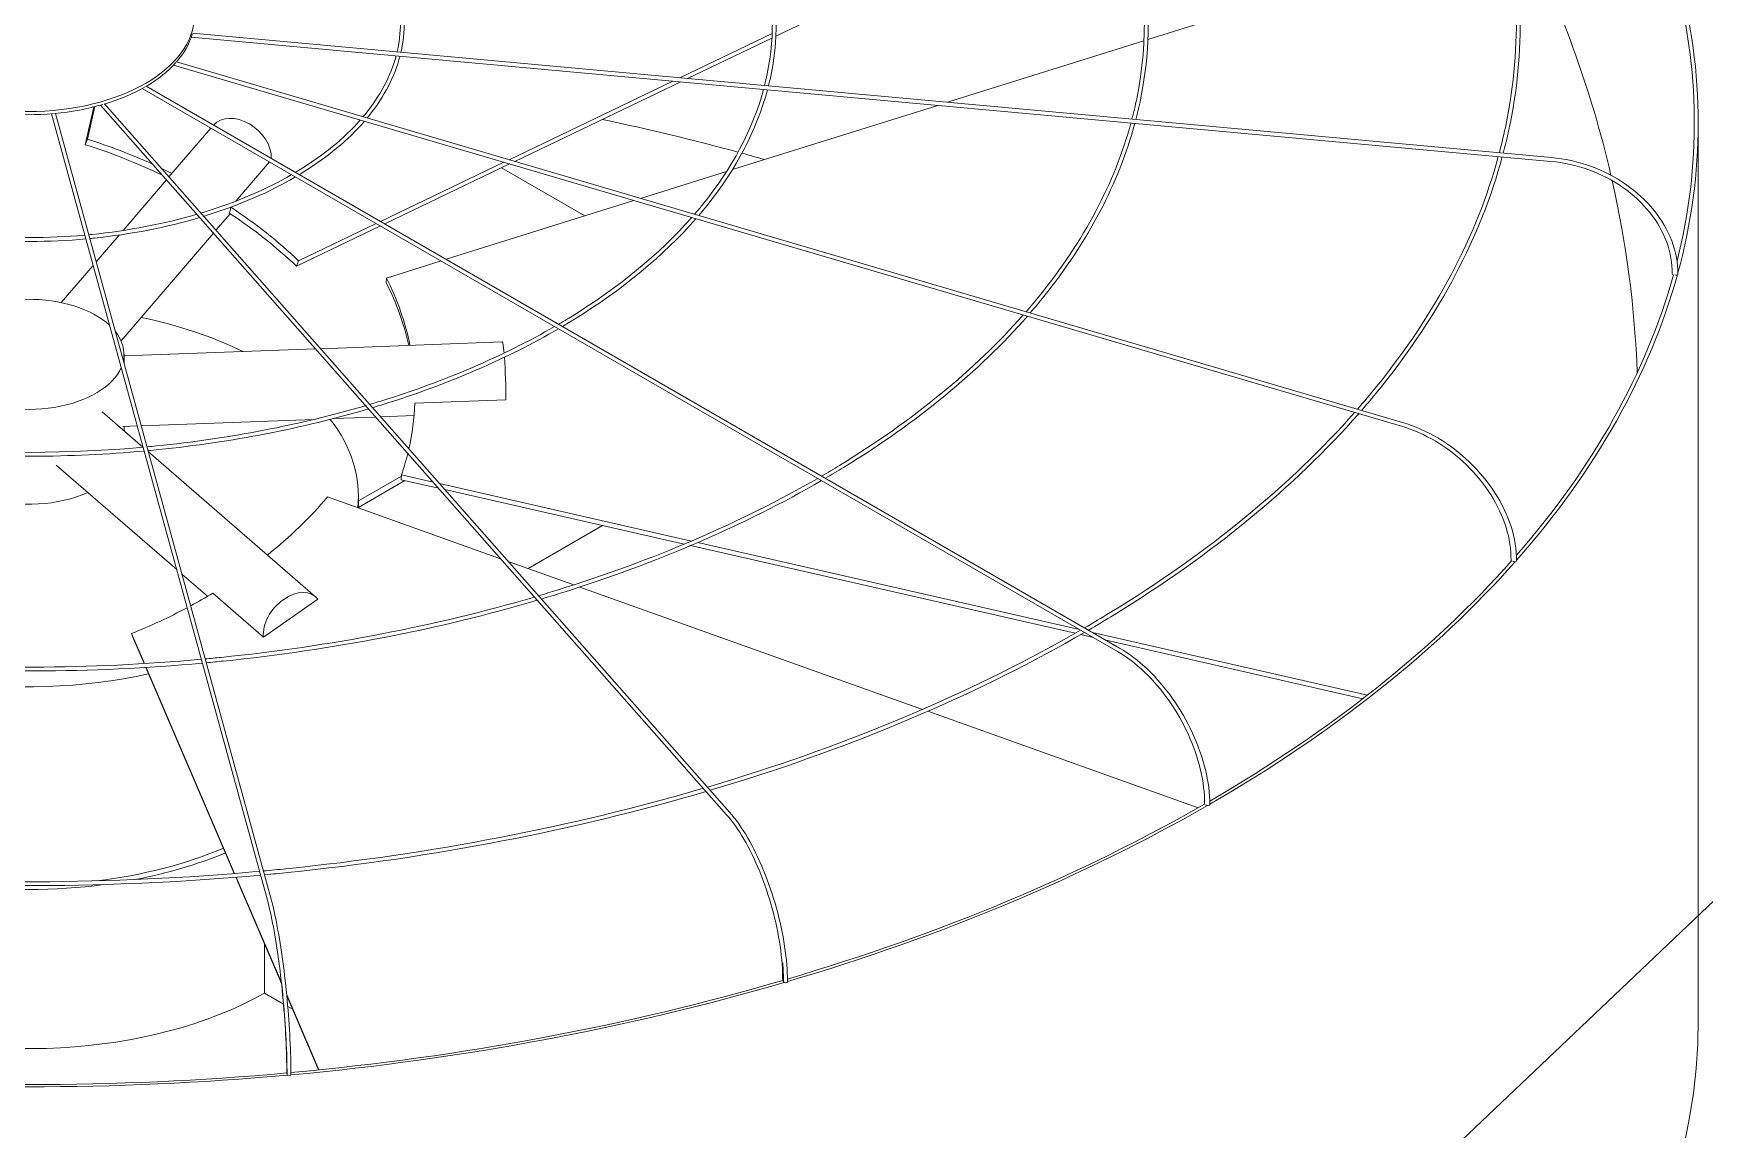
# Model space of a CAD drawing. Header units: millimetres. Extents: x -312439 to 477422, y -331570 to 212570.
# Drawn here: x -166609 to -165559, y -85838 to -85150 of the extents above; entities that cross this region are included whole.
import ezdxf

# ---------------------------------------------------------------- set-up
doc = ezdxf.new("R2010")
doc.units = ezdxf.units.MM
doc.styles.add('ROMAND', font='ROMAND.SHX')
doc.dimstyles.new('1-50 (MILIMETRO)', dxfattribs={"dimscale": 0, "dimtxt": 125, "dimasz": 125, "dimexe": 100, "dimexo": 100, "dimgap": 50, "dimtad": 0, "dimdec": 0, "dimzin": 0, "dimdsep": 46, "dimtxsty": 'ROMAND', "dimcen": -390, "dimclrd": 1, "dimclre": 1, "dimclrt": 3, "dimadec": 0, "dimazin": 0, "dimtfac": 1, "dimtdec": 0, "dimtix": 1, "dimtmove": 2, "dimatfit": 2, "dimfxl": 1, "dimtvp": 1, "dimtolj": 1, "dimtzin": 0, "dimarcsym": 0})

msp = doc.modelspace()

# ---------------------------------------------------------------- linework, layer by layer
at = {"color": 3, "linetype": 'Continuous', "lineweight": 0, "extrusion": (-1.11022e-16, 0.816497, 0.57735)}
for p, q in [((-165683.573, -85082.692), (-165909.1, -85153.343)), ((-166009.601, -85087.322), (-166142.759, -85151.229)), ((-165655.914, -85229.95), (-166510.071, -85151.843)), ((-165655.691, -85227.51), (-166509.348, -85149.449)), ((-166203.2, -85177.444), (-166145.136, -85149.577)), ((-166145.279, -85152.439), (-166198.312, -85177.891)), ((-165911.587, -85154.122), (-166035.101, -85192.816)), ((-166519.298, -85167.413), (-165749.117, -85393.981)), ((-166521.136, -85169.426), (-165749.808, -85396.331)), ((-165928.228, -85537.787), (-166540.818, -85184.108)), ((-165927.004, -85535.665), (-166538.341, -85182.709)), ((-166310.364, -85228.876), (-166207.505, -85179.51)), ((-166202.616, -85179.957), (-166306.756, -85229.938)), ((-166576.613, -85219.443), (-166571.23, -85195.674)), ((-166570.643, -85195.527), (-166575.283, -85216.011)), ((-166567.164, -85194.601), (-166173.741, -85640.393)), ((-166171.905, -85638.773), (-166564.561, -85193.849)), ((-166041.179, -85194.72), (-166170.161, -85235.126)), ((-166597.777, -85199.998), (-166462.262, -85693.982)), ((-166459.9, -85693.334), (-166595.298, -85199.775)), ((-166497.722, -85208.99), (-166524.068, -85239.731)), ((-165563.426, -85768.706), (-165563.426, -85205.817)), ((-166576.613, -85219.443), (-166575.283, -85216.011)), ((-166460.929, -85230.232), (-166482.054, -85254.88)), ((-166391.19, -85267.667), (-166313.663, -85230.459)), ((-166310.054, -85231.521), (-166388.548, -85269.193)), ((-166262.926, -85264.186), (-166315.215, -85233.997)), ((-166173.766, -85236.255), (-166227.77, -85253.173)), ((-166525.678, -85241.609), (-166552.882, -85273.351)), ((-166231.974, -85254.49), (-166349.982, -85291.459)), ((-166485.588, -85262.778), (-166494.526, -85273.206)), ((-166391.223, -85270.477), (-166443.936, -85295.775)), ((-166442.605, -85292.344), (-166393.865, -85268.951)), ((-166555.314, -85276.188), (-166569.723, -85293.001)), ((-166496.136, -85275.084), (-166554.103, -85342.72)), ((-166443.936, -85295.775), (-166442.605, -85292.344)), ((-166353.158, -85292.454), (-166387.501, -85303.212)), ((-166571.647, -85295.246), (-166591.704, -85318.649)), ((-166387.596, -85306.169), (-166387.501, -85303.212)), ((-166314.66, -85343.379), (-166428.862, -85347.611)), ((-166432.025, -85347.729), (-166552.299, -85352.186)), ((-166552.299, -85351.143), (-166552.299, -85356.517)), ((-166540.396, -85409.494), (-166565.939, -85387.36)), ((-166369.658, -85381.806), (-166312.429, -85379.685)), ((-166543.974, -85396.123), (-166552.98, -85396.457)), ((-166552.299, -85396.432), (-166552.299, -85399.18)), ((-166432.845, -85392.005), (-166541.459, -85396.03)), ((-166394.214, -85390.573), (-166420.941, -85391.563)), ((-166370.135, -85389.68), (-166391.051, -85390.455)), ((-166431.952, -85503.47), (-166536.945, -85412.485)), ((-166519.222, -85486.351), (-166594.895, -85420.774)), ((-166378.042, -85427.698), (-166405.021, -85443.274)), ((-166378.113, -85429.889), (-166378.018, -85426.932)), ((-166354.833, -85435.195), (-166378.113, -85429.889)), ((-166378.018, -85426.932), (-166358.124, -85431.467)), ((-166315.706, -85479.531), (-166424.412, -85440.704)), ((-166405.021, -85447.274), (-166375.816, -85430.412)), ((-166405.021, -85447.63), (-166405.021, -85440.38)), ((-166354.034, -85432.399), (-166195.866, -85468.454)), ((-166200.444, -85470.389), (-166350.744, -85436.128)), ((-166251.639, -85458.719), (-166298.396, -85485.714)), ((-165954.784, -85526.388), (-166196.351, -85471.322)), ((-166191.807, -85469.38), (-165952.051, -85524.033)), ((-166269.684, -85495.969), (-166310.936, -85481.235)), ((-166499.834, -85503.152), (-166515.889, -85489.239)), ((-166496.559, -85501.196), (-166464.763, -85528.75)), ((-166050.675, -85574.193), (-166265.91, -85497.317)), ((-166464.763, -85528.75), (-166430.568, -85504.93)), ((-166547.607, -85526.52), (-166539.486, -85545.436)), ((-166546.371, -85529.857), (-166547.607, -85526.52)), ((-166539.678, -85545.447), (-166546.371, -85529.857)), ((-165943.526, -85528.954), (-165951.26, -85527.191)), ((-165943.956, -85525.878), (-165771.238, -85565.25)), ((-165774.205, -85567.552), (-165935.431, -85530.8)), ((-166483.073, -85677.303), (-166538.652, -85547.839)), ((-166538.46, -85547.827), (-166482.883, -85677.288)), ((-165877.618, -85636.004), (-166047.304, -85575.397)), ((-166453.378, -85746.476), (-166482.054, -85679.678)), ((-166481.863, -85679.663), (-166453.445, -85745.86)), ((-166463.979, -85721.782), (-166463.979, -85752.458)), ((-166452.123, -85759.303), (-166463.979, -85752.458)), ((-166450.127, -85753.588), (-166429.914, -85800.672)), ((-166430.103, -85800.691), (-166450.07, -85754.181)), ((-166446.47, -85762.566), (-166449.461, -85760.839))]:
    msp.add_line(p, q, dxfattribs=at)
at = {"color": 3, "linetype": 'Continuous', "lineweight": 0}
for centre, major_axis, ratio, start_param, end_param in [((-164592.865, -84602.846), (-1048.768, 0), 0.57735027, 0, 3.14159265), ((-166612.099, -85373.572), (1010.388, -32.497), 0.79709982, 0.20844184, 0.41264052), ((-166612.194, -85205.817), (-1046.319, 0), 0.57735027, 2.9973499, 3.29716571), ((-166612.194, -85205.817), (-1048.768, 0), 0.57735027, 2.98561554, 3.29783032), ((-166612.627, -85140.282), (-104.492, 0), 0.57735027, 2.67392209, 2.98094469), ((-166612.627, -85140.282), (-104.492, 0), 0.57735027, 2.35976282, 2.66678542), ((-166612.627, -85140.282), (-104.492, 0), 0.57735027, 2.04560356, 2.35262616), ((-166612.627, -85140.282), (-104.492, 0), 0.57735027, 1.73144429, 2.03846689), ((-166612.627, -85140.282), (-104.492, 0), 0.57735027, 1.41728503, 1.72430763), ((-166479.605, -85221.823), (-16.786, 14.386), 0.73180825, 3.6699438, 6.25547108), ((-166612.194, -85770.706), (1046.319, 0), 0.57735027, 1.13086203, 1.21917829), ((-166612.194, -85376.529), (-226.18, 87.683), 0.65992862, 4.59602029, 4.80984928), ((-166610.864, -85373.097), (226.18, -87.683), 0.65992862, 1.48816133, 1.66825663), ((-166612.194, -85770.706), (1046.319, 0), 0.57735027, 1.11315293, 1.12829513), ((-166610.864, -85373.097), (226.18, -87.683), 0.65992862, 1.43137513, 1.46305029), ((-166612.099, -85373.572), (1010.388, -32.497), 0.79709982, 0.05380476, 0.20420122), ((-166610.864, -85373.097), (226.18, -87.683), 0.65992862, 1.01644208, 1.25303729), ((-166612.194, -85376.529), (-226.18, 87.683), 0.65992862, 4.15803474, 4.39268064), ((-166612.099, -85373.572), (242.456, -7.798), 0.79709982, 0.18583027, 0.41264052), ((-166612.194, -85205.817), (-1046.319, 0), 0.57735027, 2.6752935, 2.98289949), ((-166612.194, -85205.817), (-1048.768, 0), 0.57735027, 2.67086857, 2.98332964), ((-165578.586, -85300.624), (-1.225, 0.023), 0.57926583, 0, 1.42460911), ((-165577.376, -85300.734), (-1.225, 0), 0.57735027, 0.89015252, 3.14159265), ((-166612.194, -85376.529), (242.456, -7.798), 0.79709982, 0.20115917, 0.41264052), ((-166612.194, -85351.143), (-59.895, 0), 0.57735027, 3.69756416, 5.76575409), ((-166612.194, -85440.38), (-207.174, 0), 0.57735027, 4.00561733, 4.36390833), ((-166612.194, -85351.143), (-59.895, 0), 0.57735027, 3.02719924, 3.57014533), ((-166313.841, -85365.471), (-0.819, 22.092), 0.05230802, 5.46284956, 6.28318531), ((-166313.841, -85365.471), (-0.819, 22.092), 0.05230802, 4.01155215, 5.31083021), ((-166612.194, -85351.143), (-59.895, 0), 0.57735027, 0.78539816, 2.89978042), ((-166612.099, -85373.572), (242.456, -7.798), 0.79709982, 6.13145768, 6.28093219), ((-166612.194, -85440.38), (-207.174, 0), 0.57735027, 3.08204121, 3.55783774), ((-166612.099, -85373.572), (242.456, -7.798), 0.79709982, 6.04401129, 6.11604234), ((-166612.194, -85410.765), (-59.895, 0), 0.57735027, 1.1079301, 2.23846982), ((-166613.43, -85373.192), (-227.492, -84.221), 0.6873805, 2.02158825, 2.2576377), ((-166612.194, -85205.817), (-1046.319, 0), 0.57735027, 2.35898226, 2.6687056), ((-166612.194, -85205.817), (-1048.768, 0), 0.57735027, 2.35667794, 2.66891462), ((-165679.805, -85480.48), (-1.225, 0.021), 0.58304212, 0, 1.10944839), ((-165678.714, -85480.801), (-1.225, 0), 0.57735027, 0.57599326, 3.14159265), ((-166613.43, -85373.192), (-227.492, -84.221), 0.6873805, 1.7758456, 1.84274406), ((-166446.43, -85520.177), (14.478, 16.707), 0.67950023, 6.14949631, 8.84418497), ((-166613.43, -85373.192), (-227.492, -84.221), 0.6873805, 1.60582316, 1.76537716), ((-166612.194, -85440.38), (-207.174, 0), 0.57735027, 1.30817895, 1.9425337), ((-166612.194, -85205.817), (-1046.319, 0), 0.57735027, 2.04376734, 2.35460013), ((-166612.194, -85205.817), (-1048.768, 0), 0.57735027, 2.04258502, 2.35459852), ((-165872.335, -85633.475), (-1.225, 0.017), 0.58625442, 0, 0.79329185), ((-165871.469, -85633.975), (-1.225, 0), 0.57735027, 0.26183399, 3.14159265), ((-166612.194, -85564.885), (-207.174, 0), 0.57735027, 1.77816663, 2.202298), ((-166612.194, -85564.885), (-212.072, 0), 0.57735027, 1.89063678, 2.19285982), ((-166612.194, -85564.885), (-212.072, 0), 0.57735027, 1.3476903, 1.79509044), ((-166612.194, -85205.817), (-1046.319, 0), 0.57735027, 1.72891751, 2.04055715), ((-166137.331, -85744.633), (-1.225, 0.011), 0.58858829, 0, 0.47632773), ((-166612.194, -85664.885), (-212.072, 0), 0.57735027, 0.98594125, 2.34464399), ((-166612.194, -85205.817), (-1048.768, 0), 0.57735027, 1.72854634, 2.04038352), ((-166136.775, -85745.263), (-1.225, 0), 0.57735027, 0, 3.14159265), ((-166612.194, -85768.706), (-1048.768, 0), 0.57735027, 0, 3.14159265), ((-166612.194, -85205.817), (-1048.768, 0), 0.57735027, 1.41453598, 1.72626058), ((-166612.194, -85205.817), (-1046.319, 0), 0.57735027, 1.41438895, 1.72636573), ((-166448.851, -85803.072), (-1.225, 0.004), 0.58981528, 0, 0.15883691), ((-166448.66, -85803.77), (-1.225, 0), 0.57735027, 0, 3.14159265)]:
    msp.add_ellipse(centre, major_axis=major_axis, ratio=ratio, start_param=start_param, end_param=end_param, dxfattribs=at)
msp.add_ellipse((-166612.627, -85138.282), major_axis=(-104.492, 0), ratio=0.57735027, dxfattribs=at)
for points, knots in [([(-165688.354, -85224.523), (-165686.748, -85218.453), (-165685.322, -85212.367), (-165674.021, -85157.029), (-165675.818, -85107.005), (-165689.406, -85058.042)], [2.204619764, 2.204619764, 2.204619764, 2.204619764, 2.238829514, 2.238829514, 2.515060108, 2.515060108, 2.515060108, 2.515060108]), ([(-165685.881, -85224.75), (-165684.196, -85218.35), (-165682.71, -85211.932), (-165671.604, -85156.438), (-165673.463, -85106.583), (-165686.927, -85057.815)], [2.205366155, 2.205366155, 2.205366155, 2.205366155, 2.241163262, 2.241163262, 2.514260549, 2.514260549, 2.514260549, 2.514260549]), ([(-165919.143, -85203.419), (-165918.037, -85199.18), (-165917.047, -85194.931), (-165908.583, -85153.625), (-165909.946, -85115.987), (-165920.215, -85079.148)], [2.206572109, 2.206572109, 2.206572109, 2.206572109, 2.238438586, 2.238438586, 2.515769314, 2.515769314, 2.515769314, 2.515769314]), ([(-165916.671, -85203.645), (-165915.486, -85199.077), (-165914.436, -85194.496), (-165906.166, -85153.034), (-165907.59, -85115.565), (-165917.736, -85078.921)], [2.20754654, 2.20754654, 2.20754654, 2.20754654, 2.241548585, 2.241548585, 2.514698228, 2.514698228, 2.514698228, 2.514698228]), ([(-166149.949, -85182.314), (-166149.333, -85179.891), (-166148.774, -85177.464), (-166143.148, -85150.191), (-166144.071, -85124.954), (-166151.012, -85100.253)], [2.210316481, 2.210316481, 2.210316481, 2.210316481, 2.237655596, 2.237655596, 2.51702204, 2.51702204, 2.51702204, 2.51702204]), ([(-166147.48, -85182.539), (-166146.786, -85179.787), (-166146.165, -85177.029), (-166140.732, -85149.6), (-166141.717, -85124.532), (-166148.532, -85100.026)], [2.211718384, 2.211718384, 2.211718384, 2.211718384, 2.242315601, 2.242315601, 2.515402874, 2.515402874, 2.515402874, 2.515402874]), ([(-166380.775, -85161.206), (-166380.633, -85160.602), (-166380.498, -85159.996), (-166377.712, -85146.756), (-166378.197, -85133.921), (-166381.812, -85121.358)], [2.221614787, 2.221614787, 2.221614787, 2.221614787, 2.235297735, 2.235297735, 2.520800805, 2.520800805, 2.520800805, 2.520800805]), ([(-166378.312, -85161.431), (-166378.097, -85160.497), (-166377.898, -85159.561), (-166375.298, -85146.165), (-166375.844, -85133.498), (-166379.329, -85121.131)], [2.224061215, 2.224061215, 2.224061215, 2.224061215, 2.244587809, 2.244587809, 2.517487833, 2.517487833, 2.517487833, 2.517487833]), ([(-166402.1, -85201.89), (-166401.691, -85201.404), (-166401.287, -85200.917), (-166391.346, -85188.752), (-166384.763, -85176.31), (-166381.377, -85163.611)], [1.903307061, 1.903307061, 1.903307061, 1.903307061, 1.915350543, 1.915350543, 2.203452943, 2.203452943, 2.203452943, 2.203452943]), ([(-166399.538, -85202.643), (-166399.038, -85202.04), (-166398.546, -85201.435), (-166388.729, -85189.127), (-166382.248, -85176.633), (-166378.903, -85163.837)], [1.909987851, 1.909987851, 1.909987851, 1.909987851, 1.924618049, 1.924618049, 2.206425781, 2.206425781, 2.206425781, 2.206425781]), ([(-166193.879, -85263.143), (-166192.245, -85261.25), (-166190.651, -85259.345), (-166170.369, -85234.377), (-166157.369, -85209.814), (-166150.58, -85184.716)], [1.894116328, 1.894116328, 1.894116328, 1.894116328, 1.917671716, 1.917671716, 2.201274894, 2.201274894, 2.201274894, 2.201274894]), ([(-166191.301, -85263.902), (-166189.58, -85261.89), (-166187.903, -85259.865), (-166167.749, -85234.751), (-166154.85, -85210.136), (-166148.104, -85184.942)], [1.897570624, 1.897570624, 1.897570624, 1.897570624, 1.922320382, 1.922320382, 2.202808492, 2.202808492, 2.202808492, 2.202808492]), ([(-166444.592, -85236.836), (-166443.99, -85236.478), (-166443.391, -85236.118), (-166427.217, -85226.293), (-166414.056, -85215.527), (-166403.855, -85203.927)], [1.585149833, 1.585149833, 1.585149833, 1.585149833, 1.596233634, 1.596233634, 1.886390456, 1.886390456, 1.886390456, 1.886390456]), ([(-166442.164, -85238.237), (-166441.541, -85237.862), (-166440.921, -85237.484), (-166424.697, -85227.479), (-166411.501, -85216.528), (-166401.268, -85204.688)], [1.592315094, 1.592315094, 1.592315094, 1.592315094, 1.603748231, 1.603748231, 1.893388943, 1.893388943, 1.893388943, 1.893388943]), ([(-165985.669, -85324.393), (-165982.801, -85321.094), (-165980.012, -85317.773), (-165949.391, -85280), (-165929.974, -85243.316), (-165919.783, -85205.82)], [1.891059564, 1.891059564, 1.891059564, 1.891059564, 1.918447026, 1.918447026, 2.200552897, 2.200552897, 2.200552897, 2.200552897]), ([(-165983.086, -85325.153), (-165980.132, -85321.736), (-165977.262, -85318.294), (-165946.77, -85280.374), (-165927.454, -85243.639), (-165917.307, -85206.047)], [1.893387733, 1.893387733, 1.893387733, 1.893387733, 1.921549455, 1.921549455, 2.201585872, 2.201585872, 2.201585872, 2.201585872]), ([(-165777.493, -85385.633), (-165773.378, -85380.917), (-165769.382, -85376.167), (-165728.424, -85325.591), (-165702.594, -85276.802), (-165688.999, -85226.924)], [1.889456602, 1.889456602, 1.889456602, 1.889456602, 1.918834976, 1.918834976, 2.200108517, 2.200108517, 2.200108517, 2.200108517]), ([(-165774.908, -85386.394), (-165770.707, -85381.559), (-165766.631, -85376.688), (-165725.802, -85325.965), (-165700.074, -85277.124), (-165686.522, -85227.151)], [1.891212574, 1.891212574, 1.891212574, 1.891212574, 1.921163042, 1.921163042, 2.200887841, 2.200887841, 2.200887841, 2.200887841]), ([(-165655.914, -85229.95), (-165647.852, -85230.687), (-165639.789, -85232.49), (-165624.467, -85238.051), (-165617.211, -85241.806), (-165604.238, -85250.887), (-165598.523, -85256.21), (-165589.2, -85267.881), (-165585.594, -85274.226), (-165580.837, -85287.296), (-165579.686, -85294.019), (-165579.81, -85300.6)], [0, 0, 0, 0, 0.31726804, 0.31726804, 0.63453608, 0.63453608, 0.95180412, 0.95180412, 1.26907216, 1.26907216, 1.5863402, 1.5863402, 1.5863402, 1.5863402]), ([(-165576.151, -85300.734), (-165576.151, -85293.79), (-165577.482, -85286.734), (-165582.657, -85273.095), (-165586.5, -85266.513), (-165596.308, -85254.455), (-165602.273, -85248.981), (-165615.742, -85239.66), (-165623.244, -85235.814), (-165639.061, -85230.119), (-165647.373, -85228.271), (-165655.691, -85227.51)], [4.71238898, 4.71238898, 4.71238898, 4.71238898, 5.02654825, 5.02654825, 5.34070751, 5.34070751, 5.65486678, 5.65486678, 5.96902604, 5.96902604, 6.28318531, 6.28318531, 6.28318531, 6.28318531]), ([(-166504.04, -85262.425), (-166503.35, -85262.217), (-166502.662, -85262.007), (-166481.782, -85255.552), (-166463.201, -85247.591), (-166447.024, -85238.26)], [1.267045676, 1.267045676, 1.267045676, 1.267045676, 1.27702015, 1.27702015, 1.570336557, 1.570336557, 1.570336557, 1.570336557]), ([(-166502.259, -85264.444), (-166501.509, -85264.215), (-166500.762, -85263.984), (-166479.638, -85257.359), (-166460.892, -85249.221), (-166444.579, -85239.672)], [1.272186296, 1.272186296, 1.272186296, 1.272186296, 1.282962347, 1.282962347, 1.577666055, 1.577666055, 1.577666055, 1.577666055]), ([(-166485.3, -85258.729), (-166485.317, -85258.882), (-166485.336, -85259.035), (-166485.517, -85260.337), (-166485.799, -85261.415), (-166486.176, -85262.388)], [25.28971129, 25.28971129, 25.28971129, 25.28971129, 25.51327082, 25.51327082, 27.21415767, 27.21415767, 27.21415767, 27.21415767]), ([(-166574.385, -85276.007), (-166573.734, -85275.945), (-166573.084, -85275.881), (-166549.572, -85273.519), (-166527.312, -85269.249), (-166506.628, -85263.194)], [0.949238609, 0.949238609, 0.949238609, 0.949238609, 0.957681574, 0.957681574, 1.254620941, 1.254620941, 1.254620941, 1.254620941]), ([(-166573.728, -85278.405), (-166572.856, -85278.321), (-166571.985, -85278.234), (-166548.083, -85275.767), (-166525.667, -85271.397), (-166504.84, -85265.221)], [0.951064936, 0.951064936, 0.951064936, 0.951064936, 0.962301991, 0.962301991, 1.259854639, 1.259854639, 1.259854639, 1.259854639]), ([(-166279.352, -85332.237), (-166277.148, -85330.947), (-166274.968, -85329.644), (-166242.002, -85309.542), (-166215.929, -85288.194), (-166195.65, -85265.175)], [1.577975631, 1.577975631, 1.577975631, 1.577975631, 1.598113062, 1.598113062, 1.885671956, 1.885671956, 1.885671956, 1.885671956]), ([(-166276.913, -85333.645), (-166274.692, -85332.335), (-166272.494, -85331.011), (-166239.48, -85310.728), (-166213.371, -85289.195), (-166193.06, -85265.937)], [1.581619842, 1.581619842, 1.581619842, 1.581619842, 1.601882376, 1.601882376, 1.889205457, 1.889205457, 1.889205457, 1.889205457]), ([(-166649.051, -85278.636), (-166648.174, -85278.715), (-166647.297, -85278.791), (-166623.168, -85280.808), (-166599.416, -85280.73), (-166576.204, -85278.636)], [0.630366287, 0.630366287, 0.630366287, 0.630366287, 0.641648359, 0.641648359, 0.94043004, 0.94043004, 0.94043004, 0.94043004]), ([(-166648.392, -85276.236), (-166647.923, -85276.278), (-166647.453, -85276.319), (-166623.776, -85278.343), (-166600.048, -85278.302), (-166576.863, -85276.236)], [0.632258371, 0.632258371, 0.632258371, 0.632258371, 0.638337859, 0.638337859, 0.938537956, 0.938537956, 0.938537956, 0.938537956]), ([(-166397.952, -85382.635), (-166395.643, -85381.947), (-166393.344, -85381.248), (-166350.926, -85368.087), (-166313.985, -85352.234), (-166281.792, -85333.656)], [1.261848076, 1.261848076, 1.261848076, 1.261848076, 1.278507505, 1.278507505, 1.570566343, 1.570566343, 1.570566343, 1.570566343]), ([(-166396.167, -85384.658), (-166393.799, -85383.948), (-166391.443, -85383.227), (-166348.781, -85369.896), (-166311.675, -85353.865), (-166279.345, -85335.07)], [1.264451017, 1.264451017, 1.264451017, 1.264451017, 1.281488092, 1.281488092, 1.574251683, 1.574251683, 1.574251683, 1.574251683]), ([(-166114.117, -85427.636), (-166110.308, -85425.415), (-166106.543, -85423.17), (-166056.787, -85392.79), (-166017.801, -85360.86), (-165987.446, -85326.424)], [1.575583148, 1.575583148, 1.575583148, 1.575583148, 1.598741205, 1.598741205, 1.885432931, 1.885432931, 1.885432931, 1.885432931]), ([(-166111.675, -85429.046), (-166107.849, -85426.805), (-166104.068, -85424.538), (-166054.264, -85393.976), (-166015.242, -85361.862), (-165984.855, -85327.186)], [1.578026357, 1.578026357, 1.578026357, 1.578026357, 1.601256762, 1.601256762, 1.887796271, 1.887796271, 1.887796271, 1.887796271]), ([(-166537.83, -85409.259), (-166535.832, -85409.072), (-166533.835, -85408.878), (-166486.225, -85404.062), (-166441.814, -85395.512), (-166400.543, -85383.401)], [0.945863763, 0.945863763, 0.945863763, 0.945863763, 0.95883914, 0.95883914, 1.255627672, 1.255627672, 1.255627672, 1.255627672]), ([(-166537.172, -85411.657), (-166534.953, -85411.449), (-166532.736, -85411.231), (-166484.736, -85406.309), (-166440.168, -85397.66), (-166398.754, -85385.428)], [0.946791669, 0.946791669, 0.946791669, 0.946791669, 0.961156725, 0.961156725, 1.25825401, 1.25825401, 1.25825401, 1.25825401]), ([(-165948.923, -85523.01), (-165943.493, -85519.853), (-165938.131, -85516.657), (-165871.587, -85476.003), (-165819.701, -85433.503), (-165779.274, -85387.663)], [1.574326589, 1.574326589, 1.574326589, 1.574326589, 1.599055591, 1.599055591, 1.885237716, 1.885237716, 1.885237716, 1.885237716]), ([(-165946.479, -85524.421), (-165941.033, -85521.243), (-165935.655, -85518.026), (-165869.065, -85477.189), (-165817.142, -85434.505), (-165776.682, -85388.425)], [1.576164321, 1.576164321, 1.576164321, 1.576164321, 1.600943265, 1.600943265, 1.88701346, 1.88701346, 1.88701346, 1.88701346]), ([(-165749.808, -85396.331), (-165742.546, -85398.467), (-165735.272, -85401.672), (-165721.439, -85409.904), (-165714.882, -85414.929), (-165703.151, -85426.293), (-165697.978, -85432.63), (-165689.536, -85445.973), (-165686.269, -85452.976), (-165681.959, -85466.933), (-165680.917, -85473.885), (-165681.03, -85480.459)], [0, 0, 0, 0, 0.31726804, 0.31726804, 0.63453608, 0.63453608, 0.95180412, 0.95180412, 1.26907216, 1.26907216, 1.5863402, 1.5863402, 1.5863402, 1.5863402]), ([(-165677.489, -85480.801), (-165677.489, -85473.872), (-165678.686, -85466.614), (-165683.335, -85452.134), (-165686.787, -85444.914), (-165695.604, -85431.199), (-165700.968, -85424.706), (-165713.091, -85413.069), (-165719.847, -85407.926), (-165734.105, -85399.487), (-165741.605, -85396.191), (-165749.117, -85393.981)], [4.71238898, 4.71238898, 4.71238898, 4.71238898, 5.02654825, 5.02654825, 5.34070751, 5.34070751, 5.65486678, 5.65486678, 5.96902604, 5.96902604, 6.28318531, 6.28318531, 6.28318531, 6.28318531]), ([(-166685.605, -85411.886), (-166683.83, -85412.048), (-166682.053, -85412.203), (-166633.712, -85416.266), (-166586.132, -85416.109), (-166539.65, -85411.886)], [0.629347255, 0.629347255, 0.629347255, 0.629347255, 0.640828535, 0.640828535, 0.941449071, 0.941449071, 0.941449071, 0.941449071]), ([(-166684.947, -85409.486), (-166683.578, -85409.61), (-166682.209, -85409.73), (-166634.32, -85413.802), (-166586.764, -85413.68), (-166540.308, -85409.486)], [0.630291706, 0.630291706, 0.630291706, 0.630291706, 0.639167998, 0.639167998, 0.940504621, 0.940504621, 0.940504621, 0.940504621]), ([(-166291.866, -85502.843), (-166287.936, -85501.677), (-166284.025, -85500.49), (-166220.07, -85480.623), (-166164.77, -85456.878), (-166116.561, -85429.053)], [1.260112578, 1.260112578, 1.260112578, 1.260112578, 1.279004431, 1.279004431, 1.570642983, 1.570642983, 1.570642983, 1.570642983]), ([(-166290.079, -85504.867), (-166286.092, -85503.679), (-166282.124, -85502.469), (-166217.924, -85482.431), (-166162.459, -85458.509), (-166114.112, -85430.467)], [1.261855173, 1.261855173, 1.261855173, 1.261855173, 1.280993608, 1.280993608, 1.573104483, 1.573104483, 1.573104483, 1.573104483]), ([(-166501.276, -85542.51), (-166497.929, -85542.199), (-166494.586, -85541.875), (-166422.878, -85534.605), (-166356.315, -85521.775), (-166294.458, -85503.608)], [0.944736348, 0.944736348, 0.944736348, 0.944736348, 0.959225727, 0.959225727, 1.25596384, 1.25596384, 1.25596384, 1.25596384]), ([(-166500.618, -85544.908), (-166497.05, -85544.576), (-166493.488, -85544.228), (-166421.389, -85536.852), (-166354.67, -85523.923), (-166292.669, -85505.635)], [0.945358255, 0.945358255, 0.945358255, 0.945358255, 0.960772431, 0.960772431, 1.257716852, 1.257716852, 1.257716852, 1.257716852]), ([(-166185.812, -85623.014), (-166180.25, -85621.368), (-166174.717, -85619.689), (-166089.23, -85593.118), (-166015.585, -85561.489), (-165951.369, -85524.427)], [1.259205702, 1.259205702, 1.259205702, 1.259205702, 1.279253109, 1.279253109, 1.570621219, 1.570621219, 1.570621219, 1.570621219]), ([(-166184.025, -85625.039), (-166178.406, -85623.37), (-166172.816, -85621.668), (-166087.085, -85594.926), (-166013.274, -85563.12), (-165948.92, -85525.841)], [1.260515466, 1.260515466, 1.260515466, 1.260515466, 1.280745787, 1.280745787, 1.572469242, 1.572469242, 1.572469242, 1.572469242]), ([(-166722.16, -85545.137), (-166719.486, -85545.38), (-166716.809, -85545.615), (-166644.256, -85551.725), (-166572.848, -85551.487), (-166503.095, -85545.137)], [0.629005431, 0.629005431, 0.629005431, 0.629005431, 0.64055333, 0.64055333, 0.941790896, 0.941790896, 0.941790896, 0.941790896]), ([(-166721.501, -85542.737), (-166719.234, -85542.942), (-166716.965, -85543.142), (-166644.864, -85549.261), (-166573.48, -85549.059), (-166503.753, -85542.737)], [0.629634706, 0.629634706, 0.629634706, 0.629634706, 0.639445125, 0.639445125, 0.941161621, 0.941161621, 0.941161621, 0.941161621]), ([(-165928.228, -85537.787), (-165922.479, -85541.106), (-165916.707, -85545.502), (-165905.722, -85556.009), (-165900.51, -85562.119), (-165891.179, -85575.437), (-165887.062, -85582.642), (-165880.34, -85597.419), (-165877.737, -85604.987), (-165874.301, -85619.716), (-165873.471, -85626.874), (-165873.56, -85633.459)], [4.71238898, 4.71238898, 4.71238898, 4.71238898, 5.02965702, 5.02965702, 5.34692506, 5.34692506, 5.6641931, 5.6641931, 5.98146114, 5.98146114, 6.29872918, 6.29872918, 6.29872918, 6.29872918]), ([(-165870.245, -85633.975), (-165870.245, -85627.075), (-165871.19, -85619.655), (-165874.864, -85604.477), (-165877.593, -85596.72), (-165884.568, -85581.607), (-165888.813, -85574.254), (-165898.414, -85560.657), (-165903.767, -85554.415), (-165915.075, -85543.644), (-165921.028, -85539.116), (-165927.004, -85535.665)], [0, 0, 0, 0, 0.31415927, 0.31415927, 0.62831853, 0.62831853, 0.9424778, 0.9424778, 1.25663706, 1.25663706, 1.57079633, 1.57079633, 1.57079633, 1.57079633]), ([(-166464.733, -85675.715), (-166460.035, -85675.281), (-166455.342, -85674.826), (-166359.543, -85665.103), (-166270.84, -85647.996), (-166188.404, -85623.779)], [0.94415889, 0.94415889, 0.94415889, 0.94415889, 0.959419158, 0.959419158, 1.25609347, 1.25609347, 1.25609347, 1.25609347]), ([(-166464.075, -85678.114), (-166459.156, -85677.658), (-166454.243, -85677.18), (-166358.054, -85667.35), (-166269.194, -85650.145), (-166186.615, -85625.806)], [0.944626582, 0.944626582, 0.944626582, 0.944626582, 0.960579805, 0.960579805, 1.257409099, 1.257409099, 1.257409099, 1.257409099]), ([(-166135.55, -85745.263), (-166135.55, -85738.402), (-166136.153, -85730.879), (-166138.502, -85715.216), (-166140.247, -85707.08), (-166144.711, -85690.974), (-166147.428, -85683.008), (-166153.574, -85668.012), (-166157.002, -85660.984), (-166164.248, -85648.54), (-166168.063, -85643.126), (-166171.905, -85638.773)], [4.71238898, 4.71238898, 4.71238898, 4.71238898, 5.02654825, 5.02654825, 5.34070751, 5.34070751, 5.65486678, 5.65486678, 5.96902604, 5.96902604, 6.28318531, 6.28318531, 6.28318531, 6.28318531]), ([(-166173.741, -85640.393), (-166170.085, -85644.536), (-166166.404, -85649.753), (-166159.361, -85661.856), (-166156.002, -85668.753), (-166149.983, -85683.495), (-166147.324, -85691.338), (-166142.977, -85707.176), (-166141.289, -85715.169), (-166139.053, -85730.495), (-166138.507, -85737.825), (-166138.554, -85744.507), (-166138.555, -85744.564), (-166138.555, -85744.622)], [6.28318531, 6.28318531, 6.28318531, 6.28318531, 6.59783007, 6.59783007, 6.91495265, 6.91495265, 7.23222069, 7.23222069, 7.54948873, 7.54948873, 7.86675677, 7.86675677, 7.86952551, 7.86952551, 7.86952551, 7.86952551]), ([(-166758.702, -85678.342), (-166755.133, -85678.667), (-166751.562, -85678.981), (-166654.805, -85687.137), (-166559.572, -85686.819), (-166466.553, -85678.342)], [0.628847379, 0.628847379, 0.628847379, 0.628847379, 0.640415364, 0.640415364, 0.941948948, 0.941948948, 0.941948948, 0.941948948]), ([(-166758.044, -85675.942), (-166754.882, -85676.23), (-166751.718, -85676.508), (-166655.413, -85684.673), (-166560.204, -85684.391), (-166467.211, -85675.942)], [0.62931922, 0.62931922, 0.62931922, 0.62931922, 0.639583767, 0.639583767, 0.941477106, 0.941477106, 0.941477106, 0.941477106]), ([(-166462.262, -85693.982), (-166460.989, -85698.622), (-166459.71, -85704.344), (-166457.267, -85717.406), (-166456.105, -85724.754), (-166454.023, -85740.307), (-166453.104, -85748.509), (-166451.602, -85764.945), (-166451.019, -85773.177), (-166450.247, -85788.845), (-166450.058, -85796.28), (-166450.076, -85802.984), (-166450.076, -85803.026), (-166450.076, -85803.068)], [6.28318531, 6.28318531, 6.28318531, 6.28318531, 6.59845219, 6.59845219, 6.91572023, 6.91572023, 7.23298827, 7.23298827, 7.55025631, 7.55025631, 7.86752435, 7.86752435, 7.86952551, 7.86952551, 7.86952551, 7.86952551]), ([(-166447.435, -85803.77), (-166447.435, -85796.956), (-166447.642, -85789.398), (-166448.447, -85773.517), (-166449.046, -85765.198), (-166450.579, -85748.606), (-166451.511, -85740.336), (-166453.621, -85724.647), (-166454.797, -85717.23), (-166457.281, -85703.966), (-166458.587, -85698.121), (-166459.9, -85693.334)], [4.71238898, 4.71238898, 4.71238898, 4.71238898, 5.02654825, 5.02654825, 5.34070751, 5.34070751, 5.65486678, 5.65486678, 5.96902604, 5.96902604, 6.28318531, 6.28318531, 6.28318531, 6.28318531]), ([(-166449.884, -85803.77), (-166449.884, -85797.005), (-166450.09, -85789.486), (-166450.892, -85773.677), (-166451.488, -85765.391), (-166452.75, -85751.731), (-166453.319, -85746.346), (-166453.946, -85741.085)], [4.71238898, 4.71238898, 4.71238898, 4.71238898, 5.026548246, 5.026548246, 5.340707511, 5.340707511, 5.545847126, 5.545847126, 5.545847126, 5.545847126])]:
    msp.add_open_spline(points, degree=3, knots=knots, dxfattribs=at)
msp.add_open_spline([(-166137.999, -85745.263), (-166137.999, -85741.502), (-166138.184, -85737.525), (-166138.551, -85733.397)], degree=3, dxfattribs=at)

# ---------------------------------------------------------------- leaders
msp.add_leader([(-166578.296, -86667.446, -9601.866), (-162537.374, -82829.809, -9601.866), (-162256.368, -82829.809, -9601.866)], dimstyle='1-50 (MILIMETRO)', override={"dimscale": 1, "dimfxl": 2})

doc.saveas('drawing.dxf')
